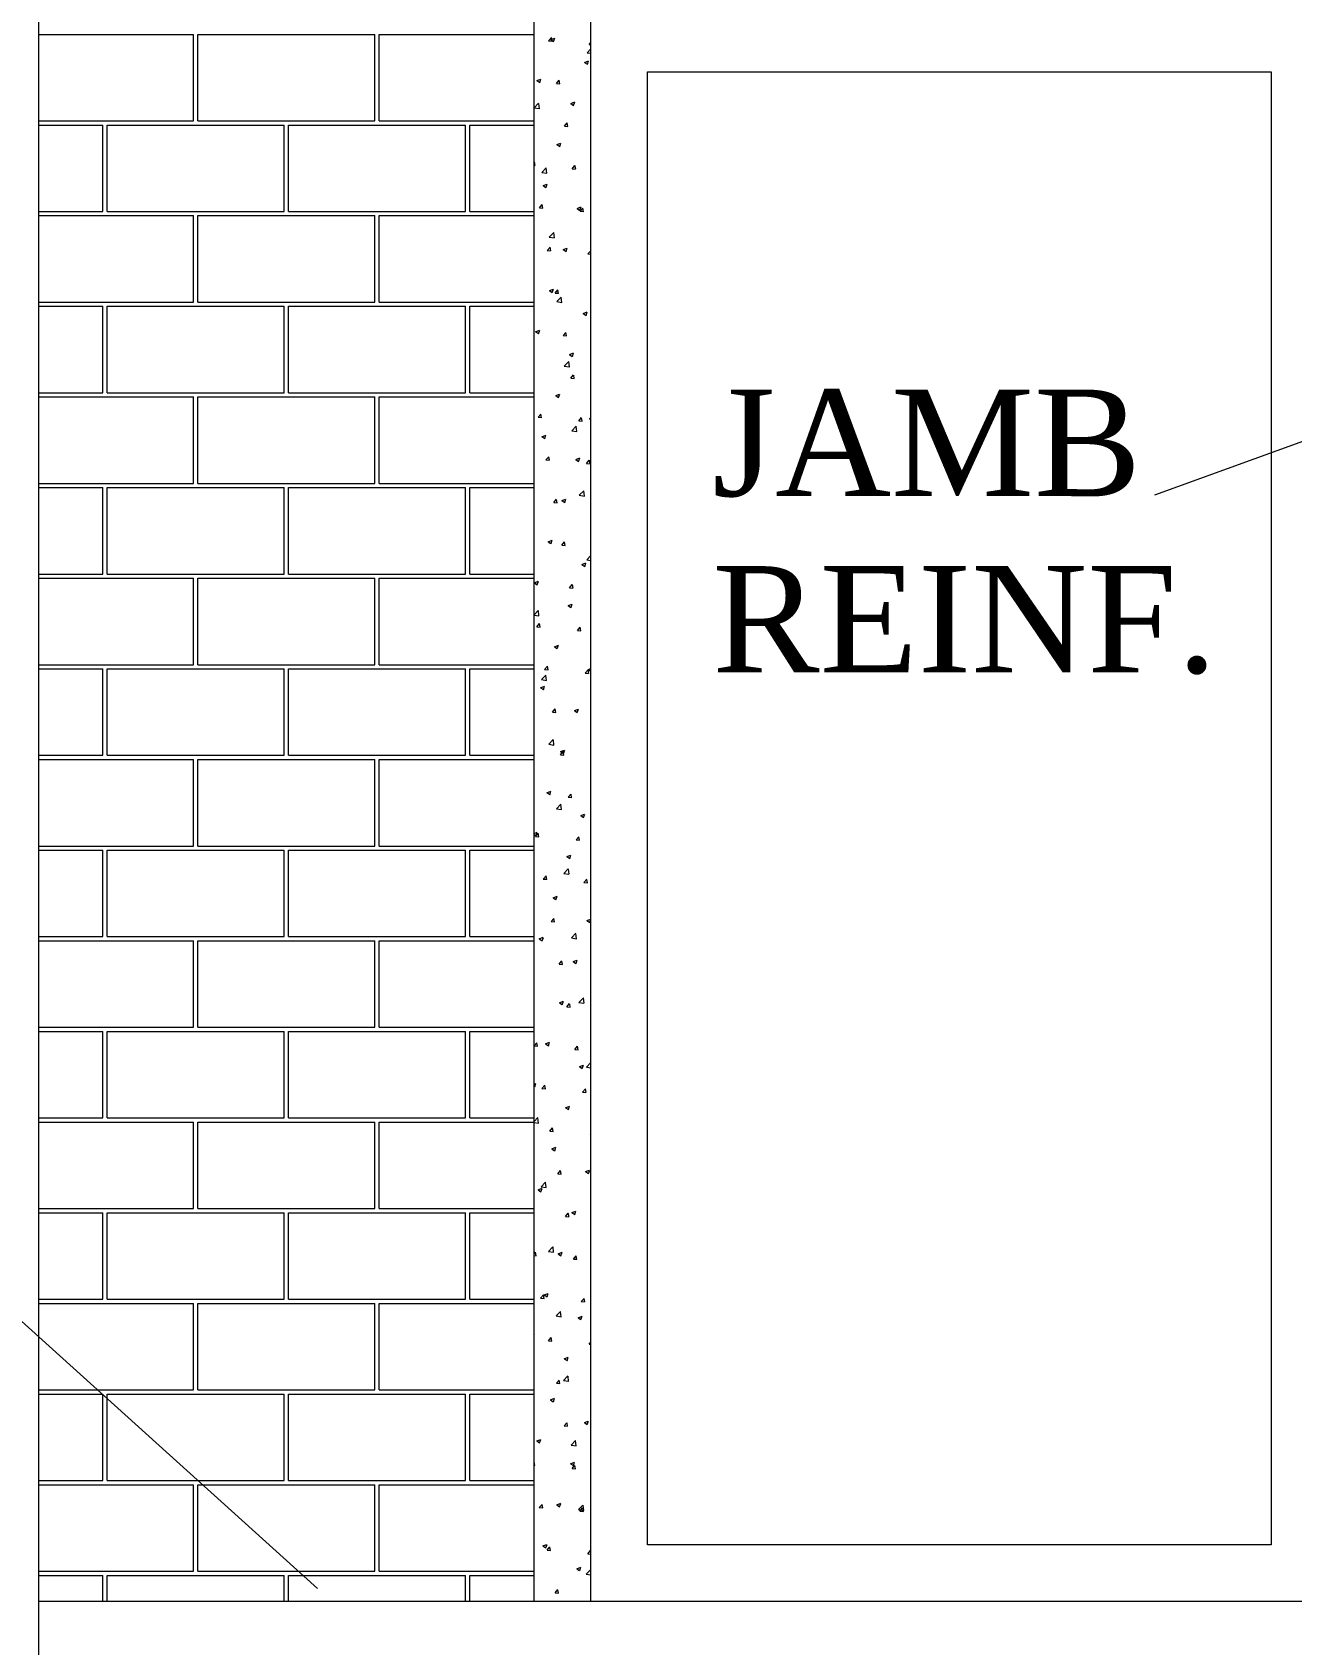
# Model space of a CAD drawing. Header units: metres. Extents: x -5144 to -5005, y 5368 to 5469.
# Drawn here: x -5128.641 to -5125.444, y 5377.737 to 5381.832 of the extents above; entities that cross this region are included whole.
import ezdxf

# ---------------------------------------------------------------- set-up
doc = ezdxf.new("R2010")
doc.units = ezdxf.units.M
doc.header["$MEASUREMENT"] = 0
doc.styles.add('stylus', font='times.ttf')

# ---------------------------------------------------------------- blocks, each defined once
blk = doc.blocks.new('A$C056461E0')
at = {"lineweight": 5}
for p, q in [((13.0496, 6.8369), (13.0496, 12.8522)), ((14.4458, 7.5917), (14.4458, 12.0652)), ((14.6055, 7.5917), (14.6055, 12.0652)), ((14.4863, 11.9924), (14.494, 12.0015)), ((14.4863, 11.9924), (14.4959, 11.9915)), ((14.4923, 11.996), (14.5034, 12.0003)), ((14.4923, 11.996), (14.5002, 11.9907)), ((14.4961, 11.9914), (14.4942, 12.0014)), ((14.5004, 11.9905), (14.5036, 12.0001)), ((14.5951, 11.959), (14.6055, 11.9699)), ((14.5951, 11.959), (14.6055, 11.9574)), ((14.6009, 11.9823), (14.6055, 11.9878)), ((14.6009, 11.9823), (14.6055, 11.9819)), ((14.5876, 11.9317), (14.5988, 11.936)), ((14.5876, 11.9317), (14.5956, 11.9263)), ((14.5958, 11.9262), (14.599, 11.9358)), ((14.4534, 11.8802), (14.4646, 11.8845)), ((14.4534, 11.8802), (14.4613, 11.8748)), ((14.4615, 11.8746), (14.4647, 11.8843)), ((14.5085, 11.8722), (14.5162, 11.8814)), ((14.5085, 11.8722), (14.518, 11.8714)), ((14.5182, 11.8712), (14.5164, 11.8812)), ((14.7653, 7.7515), (14.7653, 11.9055)), ((14.7653, 11.9055), (16.5228, 11.9055)), ((16.5228, 11.9055), (16.5228, 7.7515)), ((14.4458, 11.8034), (14.4582, 11.8164)), ((14.4458, 11.8034), (14.46, 11.8012)), ((14.4602, 11.801), (14.4584, 11.8162)), ((14.5487, 11.8158), (14.5599, 11.8201)), ((14.5487, 11.8158), (14.5567, 11.8105)), ((14.5569, 11.8103), (14.5601, 11.82)), ((14.5307, 11.752), (14.5384, 11.7612)), ((14.5307, 11.752), (14.5402, 11.7512)), ((14.5404, 11.751), (14.5386, 11.761)), ((14.5099, 11.7), (14.5211, 11.7043)), ((14.5099, 11.7), (14.5178, 11.6946)), ((14.518, 11.6944), (14.5212, 11.7041)), ((14.4458, 11.6508), (14.4459, 11.651)), ((14.4458, 11.6412), (14.4478, 11.641)), ((14.448, 11.6409), (14.4461, 11.6509)), ((14.5528, 11.6318), (14.5605, 11.641)), ((14.5626, 11.6308), (14.5607, 11.6408)), ((14.467, 11.6213), (14.4794, 11.6343)), ((14.467, 11.6213), (14.4812, 11.6191)), ((14.4814, 11.6189), (14.4796, 11.6341)), ((14.5528, 11.6318), (14.5624, 11.631)), ((14.6052, 11.6356), (14.6055, 11.6358)), ((14.6052, 11.6356), (14.6055, 11.6354)), ((14.471, 11.5841), (14.4822, 11.5884)), ((14.471, 11.5841), (14.4789, 11.5788)), ((14.4791, 11.5786), (14.4824, 11.5882)), ((14.4604, 11.5217), (14.4681, 11.5309)), ((14.4604, 11.5217), (14.47, 11.5209)), ((14.4701, 11.5207), (14.4683, 11.5307)), ((14.5664, 11.5198), (14.5776, 11.5241)), ((14.5664, 11.5198), (14.5743, 11.5144)), ((14.5745, 11.5143), (14.5777, 11.5239)), ((14.575, 11.5117), (14.5827, 11.5208)), ((14.575, 11.5117), (14.5846, 11.5108)), ((14.5847, 11.5107), (14.5829, 11.5207)), ((14.4882, 11.4392), (14.5006, 11.4522)), ((14.4882, 11.4392), (14.5024, 11.437)), ((14.5026, 11.4369), (14.5008, 11.452)), ((14.4826, 11.4015), (14.4903, 11.4107)), ((14.4826, 11.4015), (14.4921, 11.4007)), ((14.4923, 11.4005), (14.4905, 11.4105)), ((14.5275, 11.4039), (14.5387, 11.4082)), ((14.5275, 11.4039), (14.5354, 11.3986)), ((14.5356, 11.3984), (14.5389, 11.4081)), ((14.5972, 11.3915), (14.6049, 11.4007)), ((14.5972, 11.3915), (14.6055, 11.3908)), ((14.6055, 11.3979), (14.6051, 11.4005)), ((14.4886, 11.2881), (14.4998, 11.2924)), ((14.4886, 11.2881), (14.4966, 11.2827)), ((14.4967, 11.2826), (14.5, 11.2922)), ((14.5047, 11.2813), (14.5124, 11.2905)), ((14.5047, 11.2813), (14.5143, 11.2805)), ((14.5145, 11.2803), (14.5126, 11.2903)), ((14.5093, 11.2571), (14.5218, 11.2701)), ((14.5093, 11.2571), (14.5236, 11.2549)), ((14.5237, 11.2548), (14.522, 11.27)), ((14.584, 11.2238), (14.5952, 11.228)), ((14.584, 11.2238), (14.5919, 11.2184)), ((14.5921, 11.2182), (14.5954, 11.2279)), ((14.4497, 11.1722), (14.4609, 11.1765)), ((14.4497, 11.1722), (14.4577, 11.1669)), ((14.4579, 11.1667), (14.4611, 11.1764)), ((14.5269, 11.1612), (14.5346, 11.1703)), ((14.5269, 11.1612), (14.5365, 11.1603)), ((14.5366, 11.1602), (14.5348, 11.1702)), ((14.5451, 11.1079), (14.5563, 11.1122)), ((14.5451, 11.1079), (14.5531, 11.1025)), ((14.5532, 11.1024), (14.5565, 11.112)), ((14.5305, 11.0751), (14.543, 11.088)), ((14.5305, 11.0751), (14.5447, 11.0729)), ((14.5449, 11.0727), (14.5432, 11.0879)), ((14.5491, 11.041), (14.5568, 11.0502)), ((14.5588, 11.04), (14.557, 11.05)), ((14.5491, 11.041), (14.5586, 11.0401)), ((14.5062, 10.992), (14.5174, 10.9963)), ((14.5062, 10.992), (14.5142, 10.9867)), ((14.5144, 10.9865), (14.5176, 10.9962)), ((14.4567, 10.9308), (14.4644, 10.94)), ((14.4567, 10.9308), (14.4662, 10.93)), ((14.4664, 10.9298), (14.4645, 10.9398)), ((14.5712, 10.9208), (14.579, 10.93)), ((14.5712, 10.9208), (14.5808, 10.92)), ((14.581, 10.9198), (14.5791, 10.9298)), ((14.6016, 10.9277), (14.6055, 10.9292)), ((14.6016, 10.9277), (14.6055, 10.9251)), ((14.4674, 10.8762), (14.4785, 10.8805)), ((14.4674, 10.8762), (14.4753, 10.8708)), ((14.4755, 10.8707), (14.4787, 10.8803)), ((14.5517, 10.893), (14.5642, 10.906)), ((14.5517, 10.893), (14.5659, 10.8908)), ((14.5661, 10.8906), (14.5643, 10.9058)), ((14.4788, 10.8107), (14.4865, 10.8198)), ((14.4788, 10.8107), (14.4884, 10.8098)), ((14.4886, 10.8096), (14.4867, 10.8197)), ((14.5627, 10.8119), (14.5739, 10.8162)), ((14.5627, 10.8119), (14.5707, 10.8065)), ((14.5709, 10.8063), (14.5741, 10.816)), ((14.5934, 10.8006), (14.6011, 10.8098)), ((14.5934, 10.8006), (14.603, 10.7998)), ((14.6031, 10.7996), (14.6013, 10.8096)), ((14.501, 10.6905), (14.5087, 10.6997)), ((14.501, 10.6905), (14.5105, 10.6896)), ((14.5107, 10.6895), (14.5089, 10.6995)), ((14.5239, 10.696), (14.535, 10.7003)), ((14.5239, 10.696), (14.5318, 10.6906)), ((14.532, 10.6905), (14.5352, 10.7001)), ((14.5729, 10.7109), (14.5853, 10.7239)), ((14.5729, 10.7109), (14.5871, 10.7087)), ((14.5873, 10.7085), (14.5855, 10.7237)), ((14.485, 10.5801), (14.4962, 10.5844)), ((14.485, 10.5801), (14.4929, 10.5748)), ((14.4931, 10.5746), (14.4963, 10.5843)), ((14.5232, 10.5703), (14.5309, 10.5795)), ((14.5232, 10.5703), (14.5327, 10.5695)), ((14.5329, 10.5693), (14.531, 10.5793)), ((14.5803, 10.5158), (14.5915, 10.5201)), ((14.5803, 10.5158), (14.5883, 10.5105)), ((14.5885, 10.5103), (14.5917, 10.5199)), ((14.5941, 10.5288), (14.6055, 10.5408)), ((14.5941, 10.5288), (14.6055, 10.5271)), ((14.4461, 10.4643), (14.4573, 10.4686)), ((14.4461, 10.4643), (14.4541, 10.4589)), ((14.4542, 10.4588), (14.4575, 10.4684)), ((14.5453, 10.4501), (14.553, 10.4593)), ((14.5551, 10.4491), (14.5532, 10.4591)), ((14.5453, 10.4501), (14.5549, 10.4493)), ((14.4458, 10.3743), (14.4572, 10.3862)), ((14.4458, 10.373), (14.459, 10.371)), ((14.4591, 10.3708), (14.4574, 10.386)), ((14.5415, 10.4), (14.5527, 10.4043)), ((14.5415, 10.4), (14.5494, 10.3946)), ((14.5496, 10.3944), (14.5528, 10.4041)), ((14.4529, 10.34), (14.4606, 10.3492)), ((14.4529, 10.34), (14.4624, 10.3391)), ((14.4626, 10.339), (14.4608, 10.349)), ((14.5675, 10.3299), (14.5752, 10.3391)), ((14.5675, 10.3299), (14.577, 10.3291)), ((14.5772, 10.3289), (14.5754, 10.339)), ((14.5026, 10.2841), (14.5138, 10.2884)), ((14.5026, 10.2841), (14.5105, 10.2788)), ((14.5107, 10.2786), (14.514, 10.2882)), ((14.4659, 10.1911), (14.4784, 10.2041)), ((14.4659, 10.1911), (14.4801, 10.1889)), ((14.4751, 10.2198), (14.4828, 10.229)), ((14.4751, 10.2198), (14.4846, 10.219)), ((14.4803, 10.1888), (14.4786, 10.2039)), ((14.4848, 10.2188), (14.4829, 10.2288)), ((14.5897, 10.2098), (14.5974, 10.2189)), ((14.5897, 10.2098), (14.5992, 10.2089)), ((14.5994, 10.2088), (14.5975, 10.2188)), ((14.598, 10.2198), (14.6055, 10.2227)), ((14.598, 10.2198), (14.6055, 10.2147)), ((14.4637, 10.1683), (14.4749, 10.1725)), ((14.4637, 10.1683), (14.4717, 10.1629)), ((14.4719, 10.1627), (14.4751, 10.1724)), ((14.4972, 10.0996), (14.5049, 10.1088)), ((14.4972, 10.0996), (14.5068, 10.0988)), ((14.507, 10.0986), (14.5051, 10.1086)), ((14.5591, 10.1039), (14.5703, 10.1082)), ((14.5591, 10.1039), (14.567, 10.0986)), ((14.5672, 10.0984), (14.5705, 10.1081)), ((14.4871, 10.009), (14.4996, 10.022)), ((14.4871, 10.009), (14.5013, 10.0068)), ((14.5015, 10.0067), (14.4997, 10.0218)), ((14.5194, 9.9794), (14.5271, 9.9886)), ((14.5194, 9.9794), (14.529, 9.9786)), ((14.5202, 9.9881), (14.5314, 9.9924)), ((14.5202, 9.9881), (14.5282, 9.9827)), ((14.5291, 9.9784), (14.5273, 9.9885)), ((14.5283, 9.9825), (14.5316, 9.9922)), ((14.4813, 9.8722), (14.4925, 9.8765)), ((14.4813, 9.8722), (14.4893, 9.8669)), ((14.4895, 9.8667), (14.4927, 9.8763)), ((14.5416, 9.8593), (14.5493, 9.8684)), ((14.5513, 9.8583), (14.5495, 9.8683)), ((14.5083, 9.827), (14.5207, 9.8399)), ((14.5083, 9.827), (14.5225, 9.8248)), ((14.5227, 9.8246), (14.5209, 9.8398)), ((14.5416, 9.8593), (14.5511, 9.8584)), ((14.5767, 9.8079), (14.5879, 9.8122)), ((14.5767, 9.8079), (14.5847, 9.8025)), ((14.5848, 9.8024), (14.5881, 9.812)), ((14.4458, 9.7576), (14.4537, 9.7607)), ((14.4458, 9.7541), (14.4504, 9.751)), ((14.4491, 9.7491), (14.4568, 9.7583)), ((14.4491, 9.7491), (14.4587, 9.7483)), ((14.4506, 9.7508), (14.4538, 9.7605)), ((14.4589, 9.7481), (14.457, 9.7581)), ((14.5637, 9.7391), (14.5714, 9.7483)), ((14.5637, 9.7391), (14.5733, 9.7383)), ((14.5735, 9.7381), (14.5716, 9.7481)), ((14.5378, 9.692), (14.549, 9.6963)), ((14.5378, 9.692), (14.5458, 9.6867)), ((14.546, 9.6865), (14.5492, 9.6962)), ((14.5295, 9.6449), (14.5419, 9.6579)), ((14.5295, 9.6449), (14.5437, 9.6427)), ((14.5439, 9.6425), (14.5421, 9.6577)), ((14.4713, 9.6289), (14.479, 9.6381)), ((14.4713, 9.6289), (14.4809, 9.6281)), ((14.481, 9.6279), (14.4792, 9.6379)), ((14.5859, 9.6189), (14.5936, 9.6281)), ((14.5859, 9.6189), (14.5955, 9.6181)), ((14.5956, 9.6179), (14.5938, 9.6279)), ((14.499, 9.5762), (14.5101, 9.5805)), ((14.499, 9.5762), (14.5069, 9.5708)), ((14.5071, 9.5706), (14.5103, 9.5803)), ((14.4935, 9.5088), (14.5012, 9.5179)), ((14.4935, 9.5088), (14.503, 9.5079)), ((14.5032, 9.5078), (14.5014, 9.5178)), ((14.5943, 9.5119), (14.6055, 9.5161)), ((14.5943, 9.5119), (14.6023, 9.5065)), ((14.6025, 9.5063), (14.6055, 9.5155)), ((14.4601, 9.4603), (14.4713, 9.4646)), ((14.4601, 9.4603), (14.468, 9.455)), ((14.4682, 9.4548), (14.4715, 9.4644)), ((14.5507, 9.4628), (14.5631, 9.4758)), ((14.5507, 9.4628), (14.5649, 9.4606)), ((14.565, 9.4604), (14.5633, 9.4756)), ((14.5156, 9.3886), (14.5233, 9.3978)), ((14.5156, 9.3886), (14.5252, 9.3877)), ((14.5254, 9.3876), (14.5235, 9.3976)), ((14.5555, 9.396), (14.5666, 9.4003)), ((14.5555, 9.396), (14.5634, 9.3906)), ((14.5636, 9.3905), (14.5668, 9.4001)), ((14.5166, 9.2801), (14.5278, 9.2844)), ((14.5166, 9.2801), (14.5245, 9.2748)), ((14.5247, 9.2746), (14.5279, 9.2843)), ((14.5378, 9.2684), (14.5455, 9.2776)), ((14.5475, 9.2674), (14.5457, 9.2774)), ((14.5718, 9.2807), (14.5843, 9.2937)), ((14.5718, 9.2807), (14.586, 9.2785)), ((14.5862, 9.2784), (14.5845, 9.2935)), ((14.5378, 9.2684), (14.5474, 9.2676)), ((14.4458, 9.1587), (14.4531, 9.1674)), ((14.4458, 9.1582), (14.4549, 9.1574)), ((14.4551, 9.1573), (14.4533, 9.1673)), ((14.4777, 9.1643), (14.4889, 9.1686)), ((14.4777, 9.1643), (14.4857, 9.1589)), ((14.4858, 9.1588), (14.4891, 9.1684)), ((14.56, 9.1482), (14.5677, 9.1574)), ((14.56, 9.1482), (14.5695, 9.1474)), ((14.5697, 9.1472), (14.5679, 9.1572)), ((14.5731, 9.1), (14.5843, 9.1043)), ((14.5731, 9.1), (14.581, 9.0946)), ((14.5812, 9.0944), (14.5844, 9.1041)), ((14.593, 9.0987), (14.6055, 9.1116)), ((14.593, 9.0987), (14.6055, 9.0967)), ((14.4458, 9.0511), (14.45, 9.0527)), ((14.447, 9.0429), (14.4502, 9.0526)), ((14.4458, 9.0437), (14.4468, 9.0431)), ((14.4676, 9.0381), (14.4753, 9.0473)), ((14.4676, 9.0381), (14.4771, 9.0372)), ((14.4773, 9.0371), (14.4754, 9.0471)), ((14.5822, 9.0281), (14.5899, 9.0372)), ((14.5822, 9.0281), (14.5917, 9.0272)), ((14.5919, 9.027), (14.59, 9.0371)), ((14.5342, 8.9841), (14.5454, 8.9884)), ((14.5342, 8.9841), (14.5421, 8.9787)), ((14.5423, 8.9786), (14.5456, 8.9882)), ((14.4458, 8.9452), (14.4561, 8.956)), ((14.4458, 8.9427), (14.4579, 8.9408)), ((14.4581, 8.9406), (14.4563, 8.9558)), ((14.4897, 8.9179), (14.4974, 8.9271)), ((14.4897, 8.9179), (14.4993, 8.9171)), ((14.4995, 8.9169), (14.4976, 8.9269)), ((14.4953, 8.8682), (14.5065, 8.8725)), ((14.4953, 8.8682), (14.5033, 8.8629)), ((14.5035, 8.8627), (14.5067, 8.8724)), ((14.6043, 8.9079), (14.6055, 8.9093)), ((14.6043, 8.9079), (14.6055, 8.9078)), ((14.5119, 8.7977), (14.5196, 8.8069)), ((14.5119, 8.7977), (14.5214, 8.7969)), ((14.5216, 8.7967), (14.5198, 8.8067)), ((14.5907, 8.8039), (14.6019, 8.8082)), ((14.5907, 8.8039), (14.5986, 8.7986)), ((14.5988, 8.7984), (14.6021, 8.808)), ((14.4565, 8.7524), (14.4676, 8.7567)), ((14.4565, 8.7524), (14.4644, 8.747)), ((14.4646, 8.7469), (14.4678, 8.7565)), ((14.4649, 8.7609), (14.4773, 8.7739)), ((14.4649, 8.7609), (14.4791, 8.7587)), ((14.4793, 8.7586), (14.4775, 8.7737)), ((14.5341, 8.6776), (14.5418, 8.6867)), ((14.5438, 8.6765), (14.5419, 8.6866)), ((14.5518, 8.6881), (14.563, 8.6924)), ((14.5518, 8.6881), (14.5598, 8.6827)), ((14.5599, 8.6825), (14.5632, 8.6922)), ((14.5341, 8.6776), (14.5436, 8.6767)), ((14.4458, 8.5723), (14.4493, 8.5766)), ((14.4458, 8.567), (14.4512, 8.5666)), ((14.4514, 8.5664), (14.4495, 8.5764)), ((14.4861, 8.5789), (14.4985, 8.5918)), ((14.4861, 8.5789), (14.5003, 8.5767)), ((14.5004, 8.5765), (14.4987, 8.5917)), ((14.5129, 8.5722), (14.5241, 8.5765)), ((14.5129, 8.5722), (14.5209, 8.5668)), ((14.5211, 8.5667), (14.5243, 8.5763)), ((14.5562, 8.5574), (14.5639, 8.5666)), ((14.5562, 8.5574), (14.5658, 8.5565)), ((14.566, 8.5564), (14.5641, 8.5664)), ((14.4741, 8.4564), (14.4853, 8.4606)), ((14.4822, 8.4508), (14.4854, 8.4605)), ((14.4638, 8.4472), (14.4715, 8.4564)), ((14.4638, 8.4472), (14.4734, 8.4464)), ((14.4735, 8.4462), (14.4717, 8.4562)), ((14.4741, 8.4564), (14.482, 8.451)), ((14.5784, 8.4372), (14.5861, 8.4464)), ((14.5784, 8.4372), (14.5879, 8.4364)), ((14.5881, 8.4362), (14.5863, 8.4462)), ((14.5072, 8.3968), (14.5197, 8.4098)), ((14.5072, 8.3968), (14.5214, 8.3946)), ((14.5216, 8.3944), (14.5199, 8.4096)), ((14.5694, 8.392), (14.5806, 8.3963)), ((14.5694, 8.392), (14.5774, 8.3867)), ((14.5776, 8.3865), (14.5808, 8.3962)), ((14.4458, 8.3446), (14.4464, 8.3448)), ((14.4458, 8.3423), (14.4466, 8.3446)), ((14.486, 8.327), (14.4937, 8.3362)), ((14.486, 8.327), (14.4955, 8.3262)), ((14.4957, 8.326), (14.4939, 8.3361)), ((14.6006, 8.317), (14.6055, 8.3229)), ((14.5306, 8.2762), (14.5418, 8.2805)), ((14.5306, 8.2762), (14.5385, 8.2708)), ((14.5387, 8.2706), (14.5419, 8.2803)), ((14.6006, 8.317), (14.6055, 8.3166)), ((14.5081, 8.2069), (14.5158, 8.216)), ((14.5081, 8.2069), (14.5177, 8.206)), ((14.5179, 8.2059), (14.516, 8.2159)), ((14.5284, 8.2147), (14.5409, 8.2277)), ((14.5284, 8.2147), (14.5426, 8.2125)), ((14.5428, 8.2123), (14.541, 8.2275)), ((14.4917, 8.1603), (14.5029, 8.1646)), ((14.4917, 8.1603), (14.4996, 8.155)), ((14.4998, 8.1548), (14.5031, 8.1644)), ((14.5303, 8.0867), (14.538, 8.0959)), ((14.54, 8.0857), (14.5382, 8.0957)), ((14.5871, 8.096), (14.5982, 8.1003)), ((14.5871, 8.096), (14.595, 8.0906)), ((14.5952, 8.0905), (14.5984, 8.1001)), ((14.4528, 8.0445), (14.464, 8.0488)), ((14.4609, 8.0389), (14.4642, 8.0486)), ((14.5303, 8.0867), (14.5399, 8.0859)), ((14.4528, 8.0445), (14.4608, 8.0391)), ((14.5496, 8.0326), (14.562, 8.0456)), ((14.5496, 8.0326), (14.5638, 8.0304)), ((14.564, 8.0303), (14.5622, 8.0454)), ((14.4476, 7.9755), (14.4458, 7.9855)), ((14.4458, 7.9759), (14.4474, 7.9757)), ((14.5482, 7.9801), (14.5594, 7.9844)), ((14.5482, 7.9801), (14.5561, 7.9748)), ((14.5525, 7.9665), (14.5602, 7.9757)), ((14.5525, 7.9665), (14.562, 7.9657)), ((14.5563, 7.9746), (14.5595, 7.9843)), ((14.5622, 7.9655), (14.5604, 7.9755)), ((14.5093, 7.8643), (14.5205, 7.8686)), ((14.5174, 7.8587), (14.5207, 7.8684)), ((14.46, 7.8564), (14.4677, 7.8655)), ((14.46, 7.8564), (14.4696, 7.8555)), ((14.4698, 7.8554), (14.4679, 7.8654)), ((14.5093, 7.8643), (14.5173, 7.8589)), ((14.5708, 7.8506), (14.5832, 7.8635)), ((14.5708, 7.8506), (14.585, 7.8483)), ((14.5746, 7.8463), (14.5823, 7.8555)), ((14.5746, 7.8463), (14.5842, 7.8455)), ((14.5844, 7.8453), (14.5825, 7.8553)), ((14.5852, 7.8482), (14.5834, 7.8634)), ((14.6047, 7.7999), (14.6055, 7.8003)), ((14.6047, 7.7999), (14.6055, 7.7994)), ((14.4704, 7.7484), (14.4816, 7.7527)), ((14.4704, 7.7484), (14.4784, 7.7431)), ((14.4786, 7.7429), (14.4818, 7.7525)), ((14.4822, 7.7362), (14.4899, 7.7454)), ((14.4822, 7.7362), (14.4918, 7.7354)), ((14.4919, 7.7352), (14.4901, 7.7452)), ((14.5968, 7.7262), (14.6045, 7.7353)), ((14.6055, 7.7306), (14.6047, 7.7352)), ((16.5228, 7.7515), (14.7653, 7.7515)), ((14.5658, 7.6841), (14.577, 7.6884)), ((14.5739, 7.6786), (14.5772, 7.6882)), ((14.5968, 7.7262), (14.6055, 7.7254)), ((14.5658, 7.6841), (14.5737, 7.6787)), ((14.592, 7.6685), (14.6044, 7.6814)), ((14.592, 7.6685), (14.6055, 7.6664)), ((14.6055, 7.6731), (14.6046, 7.6813)), ((14.5044, 7.616), (14.5121, 7.6252)), ((14.5044, 7.616), (14.5139, 7.6152)), ((14.5141, 7.615), (14.5123, 7.625)), ((14.6055, 7.5917), (13.0496, 7.5917)), ((16.6825, 7.5917), (14.6055, 7.5917))]:
    blk.add_line(p, q, dxfattribs=at)
at = {"lineweight": 20}
for p, q in [((13.0496, 12.0107), (13.4855, 12.0107)), ((13.4855, 11.7671), (13.4855, 12.0107)), ((13.4975, 11.7671), (13.4975, 12.0107)), ((13.4975, 12.0107), (13.9968, 12.0107)), ((13.9968, 11.7671), (13.9968, 12.0107)), ((14.0088, 11.7671), (14.0088, 12.0107)), ((14.0088, 12.0107), (14.4458, 12.0107)), ((13.0496, 11.7671), (13.4855, 11.7671)), ((13.0496, 11.7551), (13.2299, 11.7551)), ((13.2299, 11.5114), (13.2299, 11.7551)), ((13.2419, 11.5114), (13.2419, 11.7551)), ((13.2419, 11.7551), (13.7412, 11.7551)), ((13.4975, 11.7671), (13.9968, 11.7671)), ((13.7412, 11.5114), (13.7412, 11.7551)), ((13.7531, 11.5114), (13.7531, 11.7551)), ((13.7531, 11.7551), (14.2524, 11.7551)), ((14.0088, 11.7671), (14.4458, 11.7671)), ((14.2524, 11.5114), (14.2524, 11.7551)), ((14.2644, 11.5114), (14.2644, 11.7551)), ((14.2644, 11.7551), (14.4458, 11.7551)), ((13.0496, 11.5114), (13.2299, 11.5114)), ((13.2419, 11.5114), (13.7412, 11.5114)), ((13.7531, 11.5114), (14.2524, 11.5114)), ((14.2644, 11.5114), (14.4458, 11.5114)), ((13.0496, 11.4995), (13.4855, 11.4995)), ((13.4855, 11.2558), (13.4855, 11.4995)), ((13.4975, 11.2558), (13.4975, 11.4995)), ((13.4975, 11.4995), (13.9968, 11.4995)), ((13.9968, 11.2558), (13.9968, 11.4995)), ((14.0088, 11.2558), (14.0088, 11.4995)), ((14.0088, 11.4995), (14.4458, 11.4995)), ((13.0496, 11.2558), (13.4855, 11.2558)), ((13.0496, 11.2438), (13.2299, 11.2438)), ((13.2299, 11.0002), (13.2299, 11.2438)), ((13.2419, 11.0002), (13.2419, 11.2438)), ((13.2419, 11.2438), (13.7412, 11.2438)), ((13.4975, 11.2558), (13.9968, 11.2558)), ((13.7412, 11.0002), (13.7412, 11.2438)), ((13.7531, 11.0002), (13.7531, 11.2438)), ((13.7531, 11.2438), (14.2524, 11.2438)), ((14.0088, 11.2558), (14.4458, 11.2558)), ((14.2524, 11.0002), (14.2524, 11.2438)), ((14.2644, 11.0002), (14.2644, 11.2438)), ((14.2644, 11.2438), (14.4458, 11.2438)), ((13.0496, 11.0002), (13.2299, 11.0002)), ((13.0496, 10.9882), (13.4855, 10.9882)), ((13.2419, 11.0002), (13.7412, 11.0002)), ((13.4855, 10.7446), (13.4855, 10.9882)), ((13.4975, 10.7446), (13.4975, 10.9882)), ((13.4975, 10.9882), (13.9968, 10.9882)), ((13.7531, 11.0002), (14.2524, 11.0002)), ((13.9968, 10.7446), (13.9968, 10.9882)), ((14.0088, 10.7446), (14.0088, 10.9882)), ((14.0088, 10.9882), (14.4458, 10.9882)), ((14.2644, 11.0002), (14.4458, 11.0002)), ((16.1953, 10.7121), (16.7703, 10.9208)), ((13.0496, 10.7446), (13.4855, 10.7446)), ((13.0496, 10.7326), (13.2299, 10.7326)), ((13.2299, 10.4889), (13.2299, 10.7326)), ((13.2419, 10.4889), (13.2419, 10.7326)), ((13.2419, 10.7326), (13.7412, 10.7326)), ((13.4975, 10.7446), (13.9968, 10.7446)), ((13.7412, 10.4889), (13.7412, 10.7326)), ((13.7531, 10.4889), (13.7531, 10.7326)), ((13.7531, 10.7326), (14.2524, 10.7326)), ((14.0088, 10.7446), (14.4458, 10.7446)), ((14.2524, 10.4889), (14.2524, 10.7326)), ((14.2644, 10.4889), (14.2644, 10.7326)), ((14.2644, 10.7326), (14.4458, 10.7326)), ((13.0496, 10.4889), (13.2299, 10.4889)), ((13.0496, 10.4769), (13.4855, 10.4769)), ((13.2419, 10.4889), (13.7412, 10.4889)), ((13.4855, 10.2333), (13.4855, 10.4769)), ((13.4975, 10.2333), (13.4975, 10.4769)), ((13.4975, 10.4769), (13.9968, 10.4769)), ((13.7531, 10.4889), (14.2524, 10.4889)), ((13.9968, 10.2333), (13.9968, 10.4769)), ((14.0088, 10.2333), (14.0088, 10.4769)), ((14.0088, 10.4769), (14.4458, 10.4769)), ((14.2644, 10.4889), (14.4458, 10.4889)), ((13.0496, 10.2333), (13.4855, 10.2333)), ((13.4975, 10.2333), (13.9968, 10.2333)), ((14.0088, 10.2333), (14.4458, 10.2333)), ((13.0496, 10.2213), (13.2299, 10.2213)), ((13.2299, 9.9777), (13.2299, 10.2213)), ((13.2419, 9.9777), (13.2419, 10.2213)), ((13.2419, 10.2213), (13.7412, 10.2213)), ((13.7412, 9.9777), (13.7412, 10.2213)), ((13.7531, 9.9777), (13.7531, 10.2213)), ((13.7531, 10.2213), (14.2524, 10.2213)), ((14.2524, 9.9777), (14.2524, 10.2213)), ((14.2644, 9.9777), (14.2644, 10.2213)), ((14.2644, 10.2213), (14.4458, 10.2213)), ((13.0496, 9.9777), (13.2299, 9.9777)), ((13.0496, 9.9657), (13.4855, 9.9657)), ((13.2419, 9.9777), (13.7412, 9.9777)), ((13.4855, 9.722), (13.4855, 9.9657)), ((13.4975, 9.722), (13.4975, 9.9657)), ((13.4975, 9.9657), (13.9968, 9.9657)), ((13.7531, 9.9777), (14.2524, 9.9777)), ((13.9968, 9.722), (13.9968, 9.9657)), ((14.0088, 9.722), (14.0088, 9.9657)), ((14.0088, 9.9657), (14.4458, 9.9657)), ((14.2644, 9.9777), (14.4458, 9.9777)), ((13.0496, 9.722), (13.4855, 9.722)), ((13.0496, 9.7101), (13.2299, 9.7101)), ((13.2299, 9.4664), (13.2299, 9.7101)), ((13.2419, 9.4664), (13.2419, 9.7101)), ((13.2419, 9.7101), (13.7412, 9.7101)), ((13.4975, 9.722), (13.9968, 9.722)), ((13.7412, 9.4664), (13.7412, 9.7101)), ((13.7531, 9.4664), (13.7531, 9.7101)), ((13.7531, 9.7101), (14.2524, 9.7101)), ((14.0088, 9.722), (14.4458, 9.722)), ((14.2524, 9.4664), (14.2524, 9.7101)), ((14.2644, 9.4664), (14.2644, 9.7101)), ((14.2644, 9.7101), (14.4458, 9.7101)), ((13.0496, 9.4664), (13.2299, 9.4664)), ((13.2419, 9.4664), (13.7412, 9.4664)), ((13.7531, 9.4664), (14.2524, 9.4664)), ((14.2644, 9.4664), (14.4458, 9.4664)), ((13.0496, 9.4544), (13.4855, 9.4544)), ((13.4855, 9.2108), (13.4855, 9.4544)), ((13.4975, 9.2108), (13.4975, 9.4544)), ((13.4975, 9.4544), (13.9968, 9.4544)), ((13.9968, 9.2108), (13.9968, 9.4544)), ((14.0088, 9.2108), (14.0088, 9.4544)), ((14.0088, 9.4544), (14.4458, 9.4544)), ((13.0496, 9.2108), (13.4855, 9.2108)), ((13.0496, 9.1988), (13.2299, 9.1988)), ((13.2299, 8.9551), (13.2299, 9.1988)), ((13.2419, 8.9551), (13.2419, 9.1988)), ((13.2419, 9.1988), (13.7412, 9.1988)), ((13.4975, 9.2108), (13.9968, 9.2108)), ((13.7412, 8.9551), (13.7412, 9.1988)), ((13.7531, 8.9551), (13.7531, 9.1988)), ((13.7531, 9.1988), (14.2524, 9.1988)), ((14.0088, 9.2108), (14.4458, 9.2108)), ((14.2524, 8.9551), (14.2524, 9.1988)), ((14.2644, 8.9551), (14.2644, 9.1988)), ((14.2644, 9.1988), (14.4458, 9.1988)), ((13.0496, 8.9551), (13.2299, 8.9551)), ((13.0496, 8.9432), (13.4855, 8.9432)), ((13.2419, 8.9551), (13.7412, 8.9551)), ((13.4855, 8.6995), (13.4855, 8.9432)), ((13.4975, 8.6995), (13.4975, 8.9432)), ((13.4975, 8.9432), (13.9968, 8.9432)), ((13.7531, 8.9551), (14.2524, 8.9551)), ((13.9968, 8.6995), (13.9968, 8.9432)), ((14.0088, 8.6995), (14.0088, 8.9432)), ((14.0088, 8.9432), (14.4458, 8.9432)), ((14.2644, 8.9551), (14.4458, 8.9551)), ((13.0496, 8.6995), (13.4855, 8.6995)), ((13.0496, 8.6875), (13.2299, 8.6875)), ((13.2299, 8.4439), (13.2299, 8.6875)), ((13.2419, 8.4439), (13.2419, 8.6875)), ((13.2419, 8.6875), (13.7412, 8.6875)), ((13.4975, 8.6995), (13.9968, 8.6995)), ((13.7412, 8.4439), (13.7412, 8.6875)), ((13.7531, 8.4439), (13.7531, 8.6875)), ((13.7531, 8.6875), (14.2524, 8.6875)), ((14.0088, 8.6995), (14.4458, 8.6995)), ((14.2524, 8.4439), (14.2524, 8.6875)), ((14.2644, 8.4439), (14.2644, 8.6875)), ((14.2644, 8.6875), (14.4458, 8.6875)), ((12.8404, 8.5259), (13.8351, 7.6284)), ((13.0496, 8.4439), (13.2299, 8.4439)), ((13.0496, 8.4319), (13.4855, 8.4319)), ((13.2419, 8.4439), (13.7412, 8.4439)), ((13.4855, 8.1883), (13.4855, 8.4319)), ((13.4975, 8.1883), (13.4975, 8.4319)), ((13.4975, 8.4319), (13.9968, 8.4319)), ((13.7531, 8.4439), (14.2524, 8.4439)), ((13.9968, 8.1883), (13.9968, 8.4319)), ((14.0088, 8.1883), (14.0088, 8.4319)), ((14.0088, 8.4319), (14.4458, 8.4319)), ((14.2644, 8.4439), (14.4458, 8.4439)), ((13.0496, 8.1883), (13.4855, 8.1883)), ((13.4975, 8.1883), (13.9968, 8.1883)), ((14.0088, 8.1883), (14.4458, 8.1883)), ((13.0496, 8.1763), (13.2299, 8.1763)), ((13.2299, 7.9326), (13.2299, 8.1763)), ((13.2419, 7.9326), (13.2419, 8.1763)), ((13.2419, 8.1763), (13.7412, 8.1763)), ((13.7412, 7.9326), (13.7412, 8.1763)), ((13.7531, 7.9326), (13.7531, 8.1763)), ((13.7531, 8.1763), (14.2524, 8.1763)), ((14.2524, 7.9326), (14.2524, 8.1763)), ((14.2644, 7.9326), (14.2644, 8.1763)), ((14.2644, 8.1763), (14.4458, 8.1763)), ((13.0496, 7.9326), (13.2299, 7.9326)), ((13.0496, 7.9206), (13.4855, 7.9206)), ((13.2419, 7.9326), (13.7412, 7.9326)), ((13.4855, 7.677), (13.4855, 7.9206)), ((13.4975, 7.677), (13.4975, 7.9206)), ((13.4975, 7.9206), (13.9968, 7.9206)), ((13.7531, 7.9326), (14.2524, 7.9326)), ((13.9968, 7.677), (13.9968, 7.9206)), ((14.0088, 7.677), (14.0088, 7.9206)), ((14.0088, 7.9206), (14.4458, 7.9206)), ((14.2644, 7.9326), (14.4458, 7.9326)), ((13.0496, 7.677), (13.4855, 7.677)), ((13.0496, 7.665), (13.2299, 7.665)), ((13.2299, 7.5917), (13.2299, 7.665)), ((13.2419, 7.5917), (13.2419, 7.665)), ((13.2419, 7.665), (13.7412, 7.665)), ((13.4975, 7.677), (13.9968, 7.677)), ((13.7412, 7.5917), (13.7412, 7.665)), ((13.7531, 7.5917), (13.7531, 7.665)), ((13.7531, 7.665), (14.2524, 7.665)), ((14.0088, 7.677), (14.4458, 7.677)), ((14.2524, 7.5917), (14.2524, 7.665)), ((14.2644, 7.5917), (14.2644, 7.665)), ((14.2644, 7.665), (14.4458, 7.665))]:
    blk.add_line(p, q, dxfattribs=at)
at = {"lineweight": 5, "style": 'stylus'}
for s, p in [('JAMB', (14.9482, 10.709)), ('REINF.', (14.9482, 10.2113))]:
    blk.add_text(s, height=0.3, dxfattribs=at).set_placement(p)

msp = doc.modelspace()

# ---------------------------------------------------------------- block references
at = {"ltscale": 0.1, "xscale": 0.9005119017427109, "yscale": 0.9005119017427109, "zscale": 0.9005119017427109}
msp.add_blockref('A$C056461E0', (-5140.3756, 5371.0107), dxfattribs=at)

doc.saveas('drawing.dxf')
